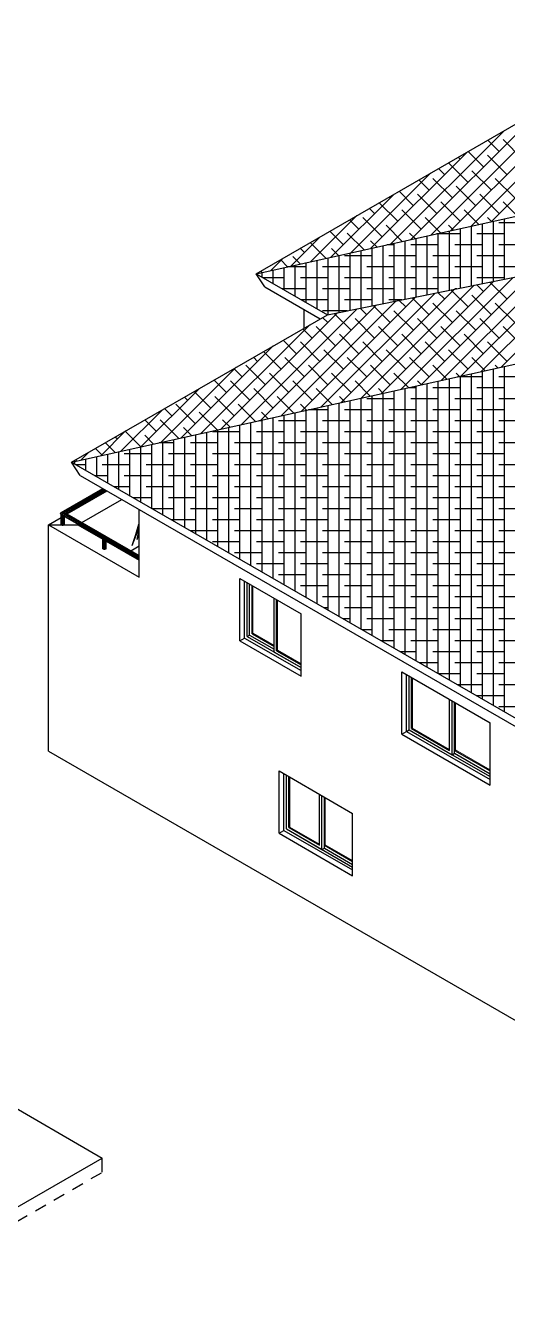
# Model space of a CAD drawing. Header units: millimetres. Extents: x 2491 to 2548.8, y 1338.3 to 1412.1.
# Drawn here: x 2534.65 to 2539.7, y 1347.9 to 1361.34 of the extents above; entities that cross this region are included whole.
import ezdxf

# ---------------------------------------------------------------- set-up
doc = ezdxf.new("R2010")
doc.units = ezdxf.units.MM
doc.linetypes.add('HIDDEN2', pattern=[0.1875, 0.125, -0.0625])
for name, color, linetype, lineweight in [('ARREDI attrezzature - furniture', 175, 'Continuous', 9), ('PROIEZIONI - projections', 145, 'Continuous', 13), ('PROIEZIONI finissime - fine lines', 251, 'Continuous', 9)]:
    doc.layers.add(name, color=color, linetype=linetype, lineweight=lineweight)
doc.layers.add('COPERTURA - roof', color=25, linetype='Continuous')

msp = doc.modelspace()

# ---------------------------------------------------------------- linework, layer by layer
at = {"layer": 'ARREDI attrezzature - furniture', "linetype": 'Continuous', "lineweight": -3}
for p, q in [((2535.808, 1356.002), (2535.84, 1356.111)), ((2535.81, 1355.993), (2535.841, 1356.094)), ((2535.84, 1356.111), (2535.842, 1356.114)), ((2535.841, 1356.094), (2535.84, 1356.111)), ((2535.841, 1356.094), (2535.842, 1356.096)), ((2535.768, 1355.886), (2535.808, 1356.002)), ((2535.768, 1355.886), (2535.81, 1355.993)), ((2535.81, 1355.993), (2535.808, 1356.002)), ((2535.821, 1355.95), (2535.838, 1356.039)), ((2535.821, 1355.95), (2535.842, 1356.014)), ((2535.838, 1356.039), (2535.842, 1356.065)), ((2535.838, 1356.039), (2535.842, 1356.04)), ((2535.828, 1355.741), (2535.829, 1355.747)), ((2535.828, 1355.741), (2535.83, 1355.746)), ((2535.84, 1355.782), (2535.842, 1355.787))]:
    msp.add_line(p, q, dxfattribs=at)
at = {"layer": 'COPERTURA - roof'}
for p, q in [((2539.528, 1359.282), (2541.574, 1361.328)), ((2539.318, 1359.236), (2541.212, 1361.13)), ((2539.108, 1359.189), (2540.826, 1360.907)), ((2538.899, 1359.143), (2540.44, 1360.684)), ((2538.689, 1359.096), (2540.054, 1360.461)), ((2538.479, 1359.05), (2539.667, 1360.238)), ((2539.613, 1360.02), (2539.495, 1360.138)), ((2539.858, 1359.939), (2539.654, 1360.143)), ((2538.27, 1359.003), (2539.281, 1360.015)), ((2539.45, 1359.857), (2539.288, 1360.019)), ((2539.695, 1359.775), (2539.491, 1359.979)), ((2539.042, 1359.775), (2538.978, 1359.84)), ((2539.287, 1359.694), (2539.083, 1359.898)), ((2539.205, 1359.939), (2539.184, 1359.959)), ((2538.06, 1358.957), (2538.895, 1359.792)), ((2538.879, 1359.612), (2538.771, 1359.72)), ((2539.123, 1359.531), (2538.919, 1359.735)), ((2539.531, 1359.612), (2539.327, 1359.816)), ((2539.776, 1359.531), (2539.572, 1359.735)), ((2537.85, 1358.91), (2538.509, 1359.569)), ((2538.715, 1359.449), (2538.564, 1359.601)), ((2538.96, 1359.367), (2538.756, 1359.571)), ((2539.368, 1359.449), (2539.164, 1359.653)), ((2539.613, 1359.367), (2539.409, 1359.571)), ((2538.552, 1359.286), (2538.357, 1359.481)), ((2538.471, 1359.531), (2538.46, 1359.541)), ((2539.205, 1359.286), (2539.001, 1359.49)), ((2539.801, 1359.343), (2539.654, 1359.49)), ((2537.641, 1358.864), (2538.123, 1359.346)), ((2538.144, 1359.204), (2538.046, 1359.302)), ((2538.389, 1359.123), (2538.185, 1359.327)), ((2538.307, 1359.367), (2538.253, 1359.421)), ((2538.797, 1359.204), (2538.593, 1359.408)), ((2538.999, 1359.165), (2538.838, 1359.327)), ((2539.4, 1359.254), (2539.246, 1359.408)), ((2539.534, 1359.283), (2539.491, 1359.327)), ((2539.668, 1358.679), (2539.668, 1359.313)), ((2537.981, 1359.041), (2537.839, 1359.182)), ((2538.198, 1358.987), (2538.022, 1359.163)), ((2538.598, 1359.076), (2538.43, 1359.245)), ((2538.732, 1359.106), (2538.675, 1359.163)), ((2539.133, 1359.195), (2539.083, 1359.245)), ((2539.091, 1358.563), (2539.091, 1359.185)), ((2539.206, 1358.586), (2539.206, 1359.211)), ((2539.322, 1358.609), (2539.322, 1359.236)), ((2539.437, 1358.633), (2539.437, 1359.262)), ((2539.552, 1358.656), (2539.552, 1359.288)), ((2539.899, 1359.271), (2539.61, 1359.271)), ((2537.431, 1358.817), (2537.737, 1359.123)), ((2537.797, 1358.899), (2537.632, 1359.063)), ((2537.736, 1359.123), (2537.736, 1359.123)), ((2538.331, 1359.017), (2538.266, 1359.082)), ((2538.398, 1358.424), (2538.398, 1359.032)), ((2538.514, 1359.04), (2538.436, 1359.04)), ((2538.514, 1358.447), (2538.514, 1359.057)), ((2538.629, 1358.47), (2538.629, 1359.083)), ((2538.975, 1359.04), (2538.687, 1359.04)), ((2538.745, 1358.494), (2538.745, 1359.109)), ((2538.86, 1358.517), (2538.86, 1359.134)), ((2539.206, 1359.156), (2538.957, 1359.156)), ((2538.975, 1358.54), (2538.975, 1359.16)), ((2539.437, 1359.04), (2539.149, 1359.04)), ((2539.668, 1359.156), (2539.379, 1359.156)), ((2539.899, 1359.04), (2539.61, 1359.04)), ((2537.221, 1358.771), (2537.351, 1358.9)), ((2537.53, 1358.839), (2537.45, 1358.918)), ((2537.573, 1358.959), (2537.529, 1359.003)), ((2537.821, 1358.308), (2537.821, 1358.904)), ((2537.93, 1358.928), (2537.858, 1359)), ((2537.937, 1358.331), (2537.937, 1358.93)), ((2538.283, 1358.925), (2537.994, 1358.925)), ((2538.052, 1358.355), (2538.052, 1358.955)), ((2538.168, 1358.378), (2538.168, 1358.981)), ((2538.283, 1358.401), (2538.283, 1359.006)), ((2538.745, 1358.925), (2538.456, 1358.925)), ((2539.206, 1358.925), (2538.918, 1358.925)), ((2539.668, 1358.925), (2539.379, 1358.925)), ((2539.635, 1357.757), (2540.78, 1358.902)), ((2537.129, 1358.75), (2537.115, 1358.764)), ((2537.244, 1358.635), (2537.244, 1358.776)), ((2537.396, 1358.81), (2537.322, 1358.884)), ((2537.36, 1358.568), (2537.36, 1358.802)), ((2537.591, 1358.809), (2537.395, 1358.809)), ((2537.475, 1358.502), (2537.475, 1358.827)), ((2537.591, 1358.435), (2537.591, 1358.853)), ((2537.706, 1358.368), (2537.706, 1358.878)), ((2538.052, 1358.809), (2537.764, 1358.809)), ((2538.514, 1358.809), (2538.225, 1358.809)), ((2538.975, 1358.809), (2538.687, 1358.809)), ((2539.006, 1357.617), (2540.167, 1358.779)), ((2539.437, 1358.809), (2539.149, 1358.809)), ((2539.215, 1357.664), (2540.371, 1358.82)), ((2539.425, 1357.71), (2540.576, 1358.861)), ((2539.899, 1358.809), (2539.61, 1358.809)), ((2537.129, 1358.702), (2537.129, 1358.75)), ((2537.36, 1358.694), (2537.142, 1358.694)), ((2537.821, 1358.694), (2537.533, 1358.694)), ((2538.283, 1358.694), (2537.994, 1358.694)), ((2538.376, 1357.478), (2539.555, 1358.656)), ((2538.745, 1358.694), (2538.456, 1358.694)), ((2538.586, 1357.524), (2539.759, 1358.697)), ((2538.796, 1357.571), (2539.963, 1358.738)), ((2539.206, 1358.694), (2538.918, 1358.694)), ((2539.668, 1358.694), (2539.379, 1358.694)), ((2539.695, 1358.47), (2539.516, 1358.648)), ((2537.591, 1358.579), (2537.342, 1358.579)), ((2537.538, 1357.292), (2538.738, 1358.492)), ((2537.747, 1357.339), (2538.942, 1358.533)), ((2538.052, 1358.579), (2537.764, 1358.579)), ((2537.957, 1357.385), (2539.146, 1358.574)), ((2538.167, 1357.432), (2539.35, 1358.615)), ((2538.514, 1358.579), (2538.225, 1358.579)), ((2538.975, 1358.579), (2538.687, 1358.579)), ((2539.042, 1358.47), (2538.972, 1358.539)), ((2539.287, 1358.388), (2539.108, 1358.567)), ((2539.168, 1358.579), (2539.149, 1358.579)), ((2539.531, 1358.306), (2539.327, 1358.51)), ((2539.45, 1358.551), (2539.38, 1358.621)), ((2536.909, 1357.153), (2538.125, 1358.369)), ((2537.118, 1357.199), (2538.329, 1358.41)), ((2537.328, 1357.246), (2538.534, 1358.451)), ((2537.821, 1358.463), (2537.542, 1358.463)), ((2538.283, 1358.463), (2537.994, 1358.463)), ((2538.226, 1358.306), (2538.157, 1358.376)), ((2538.471, 1358.225), (2538.293, 1358.403)), ((2538.593, 1358.463), (2538.456, 1358.463)), ((2538.634, 1358.388), (2538.564, 1358.457)), ((2538.879, 1358.306), (2538.7, 1358.485)), ((2539.123, 1358.225), (2538.919, 1358.429)), ((2539.776, 1358.225), (2539.572, 1358.429)), ((2536.699, 1357.106), (2537.921, 1358.328)), ((2538.019, 1358.348), (2537.764, 1358.348)), ((2537.818, 1358.225), (2537.764, 1358.278)), ((2538.062, 1358.143), (2537.885, 1358.321)), ((2538.307, 1358.062), (2538.103, 1358.266)), ((2538.715, 1358.143), (2538.511, 1358.347)), ((2538.96, 1358.062), (2538.756, 1358.266)), ((2539.368, 1358.143), (2539.164, 1358.347)), ((2539.613, 1358.062), (2539.409, 1358.266)), ((2536.489, 1357.06), (2537.631, 1358.201)), ((2537.654, 1358.062), (2537.557, 1358.159)), ((2537.899, 1357.98), (2537.695, 1358.184)), ((2538.144, 1357.898), (2537.94, 1358.102)), ((2538.552, 1357.98), (2538.348, 1358.184)), ((2538.797, 1357.898), (2538.593, 1358.102)), ((2539.205, 1357.98), (2539.001, 1358.184)), ((2539.45, 1357.898), (2539.246, 1358.102)), ((2539.858, 1357.98), (2539.654, 1358.184)), ((2536.28, 1357.013), (2537.245, 1357.979)), ((2537.491, 1357.898), (2537.35, 1358.039)), ((2537.736, 1357.817), (2537.532, 1358.021)), ((2538.389, 1357.817), (2538.185, 1358.021)), ((2539.042, 1357.817), (2538.838, 1358.021)), ((2539.695, 1357.817), (2539.491, 1358.021)), ((2537.083, 1357.817), (2537.04, 1357.86)), ((2537.328, 1357.735), (2537.143, 1357.92)), ((2537.573, 1357.654), (2537.369, 1357.858)), ((2537.981, 1357.735), (2537.777, 1357.939)), ((2538.226, 1357.654), (2538.022, 1357.858)), ((2538.634, 1357.735), (2538.43, 1357.939)), ((2538.879, 1357.654), (2538.675, 1357.858)), ((2539.287, 1357.735), (2539.083, 1357.939)), ((2539.466, 1357.719), (2539.327, 1357.858)), ((2536.07, 1356.967), (2536.859, 1357.756)), ((2536.92, 1357.654), (2536.833, 1357.741)), ((2537.165, 1357.572), (2536.961, 1357.776)), ((2537.41, 1357.49), (2537.206, 1357.694)), ((2537.818, 1357.572), (2537.614, 1357.776)), ((2538.062, 1357.49), (2537.858, 1357.694)), ((2538.471, 1357.572), (2538.266, 1357.776)), ((2538.664, 1357.542), (2538.511, 1357.694)), ((2539.065, 1357.631), (2538.919, 1357.776)), ((2539.198, 1357.66), (2539.164, 1357.694)), ((2539.322, 1354.341), (2539.322, 1357.687)), ((2539.437, 1354.274), (2539.437, 1357.713)), ((2539.552, 1354.207), (2539.552, 1357.739)), ((2539.599, 1357.749), (2539.572, 1357.776)), ((2539.668, 1354.141), (2539.668, 1357.764)), ((2536.757, 1357.49), (2536.626, 1357.621)), ((2537.002, 1357.409), (2536.798, 1357.613)), ((2537.654, 1357.409), (2537.45, 1357.613)), ((2538.263, 1357.453), (2538.103, 1357.613)), ((2538.745, 1354.674), (2538.745, 1357.56)), ((2538.798, 1357.571), (2538.756, 1357.613)), ((2538.86, 1354.607), (2538.86, 1357.585)), ((2538.975, 1354.541), (2538.975, 1357.611)), ((2539.091, 1354.474), (2539.091, 1357.636)), ((2539.437, 1357.655), (2539.177, 1357.655)), ((2539.206, 1354.407), (2539.206, 1357.662)), ((2539.899, 1357.655), (2539.61, 1357.655)), ((2535.86, 1356.92), (2536.473, 1357.533)), ((2536.349, 1357.409), (2536.316, 1357.442)), ((2536.594, 1357.327), (2536.419, 1357.502)), ((2536.838, 1357.246), (2536.634, 1357.45)), ((2537.246, 1357.327), (2537.042, 1357.531)), ((2537.462, 1357.275), (2537.287, 1357.45)), ((2537.862, 1357.364), (2537.695, 1357.531)), ((2537.996, 1357.394), (2537.94, 1357.45)), ((2538.168, 1355.007), (2538.168, 1357.432)), ((2538.514, 1357.425), (2538.225, 1357.425)), ((2538.283, 1354.94), (2538.283, 1357.457)), ((2538.397, 1357.482), (2538.348, 1357.531)), ((2538.398, 1354.874), (2538.398, 1357.483)), ((2538.514, 1354.807), (2538.514, 1357.508)), ((2538.629, 1354.741), (2538.629, 1357.534)), ((2538.745, 1357.54), (2538.656, 1357.54)), ((2538.975, 1357.425), (2538.687, 1357.425)), ((2539.206, 1357.54), (2538.918, 1357.54)), ((2539.437, 1357.425), (2539.149, 1357.425)), ((2539.668, 1357.54), (2539.379, 1357.54)), ((2539.899, 1357.425), (2539.61, 1357.425)), ((2535.651, 1356.874), (2536.086, 1357.31)), ((2536.186, 1357.246), (2536.109, 1357.322)), ((2536.43, 1357.164), (2536.226, 1357.368)), ((2536.66, 1357.098), (2536.471, 1357.286)), ((2537.061, 1357.186), (2536.879, 1357.368)), ((2537.194, 1357.216), (2537.124, 1357.286)), ((2537.595, 1357.305), (2537.532, 1357.368)), ((2537.591, 1355.34), (2537.591, 1357.304)), ((2537.821, 1357.309), (2537.615, 1357.309)), ((2537.706, 1355.274), (2537.706, 1357.329)), ((2537.821, 1355.207), (2537.821, 1357.355)), ((2537.937, 1355.14), (2537.937, 1357.381)), ((2538.283, 1357.309), (2537.994, 1357.309)), ((2538.052, 1355.074), (2538.052, 1357.406)), ((2538.745, 1357.309), (2538.456, 1357.309)), ((2539.206, 1357.309), (2538.918, 1357.309)), ((2539.668, 1357.309), (2539.379, 1357.309)), ((2536.022, 1357.082), (2535.902, 1357.203)), ((2536.259, 1357.009), (2536.063, 1357.205)), ((2536.794, 1357.127), (2536.716, 1357.205)), ((2536.898, 1355.74), (2536.898, 1357.15)), ((2537.013, 1355.673), (2537.013, 1357.176)), ((2537.129, 1357.194), (2537.094, 1357.194)), ((2537.129, 1355.607), (2537.129, 1357.201)), ((2537.244, 1355.54), (2537.244, 1357.227)), ((2537.591, 1357.194), (2537.302, 1357.194)), ((2537.36, 1355.473), (2537.36, 1357.253)), ((2537.475, 1355.407), (2537.475, 1357.278)), ((2538.052, 1357.194), (2537.764, 1357.194)), ((2538.514, 1357.194), (2538.225, 1357.194)), ((2538.975, 1357.194), (2538.687, 1357.194)), ((2539.437, 1357.194), (2539.149, 1357.194)), ((2539.899, 1357.194), (2539.61, 1357.194)), ((2535.441, 1356.827), (2535.7, 1357.087)), ((2535.614, 1357.001), (2535.591, 1357.024)), ((2535.858, 1356.92), (2535.695, 1357.084)), ((2535.992, 1356.95), (2535.9, 1357.042)), ((2536.393, 1357.038), (2536.308, 1357.123)), ((2536.321, 1356.073), (2536.321, 1357.022)), ((2536.436, 1356.006), (2536.436, 1357.048)), ((2536.552, 1355.94), (2536.552, 1357.074)), ((2536.898, 1357.078), (2536.61, 1357.078)), ((2536.667, 1355.873), (2536.667, 1357.099)), ((2536.783, 1355.807), (2536.783, 1357.125)), ((2537.36, 1357.078), (2537.071, 1357.078)), ((2537.821, 1357.078), (2537.533, 1357.078)), ((2538.283, 1357.078), (2537.994, 1357.078)), ((2538.745, 1357.078), (2538.456, 1357.078)), ((2539.206, 1357.078), (2538.918, 1357.078)), ((2539.668, 1357.078), (2539.379, 1357.078)), ((2535.451, 1356.838), (2535.384, 1356.904)), ((2535.591, 1356.861), (2535.492, 1356.96)), ((2535.744, 1356.406), (2535.744, 1356.895)), ((2535.859, 1356.34), (2535.859, 1356.92)), ((2535.975, 1356.273), (2535.975, 1356.946)), ((2536.206, 1356.963), (2536.052, 1356.963)), ((2536.09, 1356.206), (2536.09, 1356.971)), ((2536.206, 1356.14), (2536.206, 1356.997)), ((2536.667, 1356.963), (2536.379, 1356.963)), ((2537.129, 1356.963), (2536.84, 1356.963)), ((2537.591, 1356.963), (2537.302, 1356.963)), ((2538.052, 1356.963), (2537.764, 1356.963)), ((2538.514, 1356.963), (2538.225, 1356.963)), ((2538.975, 1356.963), (2538.687, 1356.963)), ((2539.437, 1356.963), (2539.149, 1356.963)), ((2539.899, 1356.963), (2539.61, 1356.963)), ((2535.167, 1356.739), (2535.167, 1356.767)), ((2535.19, 1356.772), (2535.177, 1356.785)), ((2535.231, 1356.781), (2535.314, 1356.864)), ((2535.282, 1356.673), (2535.282, 1356.792)), ((2535.398, 1356.606), (2535.398, 1356.818)), ((2535.513, 1356.54), (2535.513, 1356.843)), ((2535.629, 1356.473), (2535.629, 1356.869)), ((2535.975, 1356.848), (2535.686, 1356.848)), ((2536.436, 1356.848), (2536.148, 1356.848)), ((2536.898, 1356.848), (2536.61, 1356.848)), ((2537.36, 1356.848), (2537.071, 1356.848)), ((2537.821, 1356.848), (2537.533, 1356.848)), ((2538.283, 1356.848), (2537.994, 1356.848)), ((2538.745, 1356.848), (2538.456, 1356.848)), ((2539.206, 1356.848), (2538.918, 1356.848)), ((2539.668, 1356.848), (2539.379, 1356.848)), ((2535.282, 1356.732), (2535.18, 1356.732)), ((2535.513, 1356.617), (2535.38, 1356.617)), ((2535.744, 1356.732), (2535.455, 1356.732)), ((2535.975, 1356.617), (2535.686, 1356.617)), ((2536.206, 1356.732), (2535.917, 1356.732)), ((2536.436, 1356.617), (2536.148, 1356.617)), ((2536.667, 1356.732), (2536.379, 1356.732)), ((2536.898, 1356.617), (2536.61, 1356.617)), ((2537.129, 1356.732), (2536.84, 1356.732)), ((2537.36, 1356.617), (2537.071, 1356.617)), ((2537.591, 1356.732), (2537.302, 1356.732)), ((2537.821, 1356.617), (2537.533, 1356.617)), ((2538.052, 1356.732), (2537.764, 1356.732)), ((2538.283, 1356.617), (2537.994, 1356.617)), ((2538.514, 1356.732), (2538.225, 1356.732)), ((2538.745, 1356.617), (2538.456, 1356.617)), ((2538.975, 1356.732), (2538.687, 1356.732)), ((2539.206, 1356.617), (2538.918, 1356.617)), ((2539.437, 1356.732), (2539.149, 1356.732)), ((2539.668, 1356.617), (2539.379, 1356.617)), ((2539.899, 1356.732), (2539.61, 1356.732)), ((2535.744, 1356.501), (2535.579, 1356.501)), ((2536.206, 1356.501), (2535.917, 1356.501)), ((2536.667, 1356.501), (2536.379, 1356.501)), ((2537.129, 1356.501), (2536.84, 1356.501)), ((2537.591, 1356.501), (2537.302, 1356.501)), ((2538.052, 1356.501), (2537.764, 1356.501)), ((2538.514, 1356.501), (2538.225, 1356.501)), ((2538.975, 1356.501), (2538.687, 1356.501)), ((2539.437, 1356.501), (2539.149, 1356.501)), ((2539.899, 1356.501), (2539.61, 1356.501)), ((2535.975, 1356.386), (2535.779, 1356.386)), ((2536.436, 1356.386), (2536.148, 1356.386)), ((2536.898, 1356.386), (2536.61, 1356.386)), ((2537.36, 1356.386), (2537.071, 1356.386)), ((2537.821, 1356.386), (2537.533, 1356.386)), ((2538.283, 1356.386), (2537.994, 1356.386)), ((2538.745, 1356.386), (2538.456, 1356.386)), ((2539.206, 1356.386), (2538.918, 1356.386)), ((2539.668, 1356.386), (2539.379, 1356.386)), ((2536.206, 1356.27), (2535.979, 1356.27)), ((2536.667, 1356.27), (2536.379, 1356.27)), ((2537.129, 1356.27), (2536.84, 1356.27)), ((2537.591, 1356.27), (2537.302, 1356.27)), ((2538.052, 1356.27), (2537.764, 1356.27)), ((2538.514, 1356.27), (2538.225, 1356.27)), ((2538.975, 1356.27), (2538.687, 1356.27)), ((2539.437, 1356.27), (2539.149, 1356.27)), ((2539.899, 1356.27), (2539.61, 1356.27)), ((2536.436, 1356.155), (2536.179, 1356.155)), ((2536.898, 1356.155), (2536.61, 1356.155)), ((2537.36, 1356.155), (2537.071, 1356.155)), ((2537.821, 1356.155), (2537.533, 1356.155)), ((2538.283, 1356.155), (2537.994, 1356.155)), ((2538.745, 1356.155), (2538.456, 1356.155)), ((2539.206, 1356.155), (2538.918, 1356.155)), ((2539.668, 1356.155), (2539.379, 1356.155)), ((2536.667, 1356.04), (2536.379, 1356.04)), ((2537.129, 1356.04), (2536.84, 1356.04)), ((2537.591, 1356.04), (2537.302, 1356.04)), ((2538.052, 1356.04), (2537.764, 1356.04)), ((2538.514, 1356.04), (2538.225, 1356.04)), ((2538.975, 1356.04), (2538.687, 1356.04)), ((2539.437, 1356.04), (2539.149, 1356.04)), ((2539.899, 1356.04), (2539.61, 1356.04)), ((2536.898, 1355.924), (2536.61, 1355.924)), ((2537.129, 1355.809), (2536.84, 1355.809)), ((2537.36, 1355.924), (2537.071, 1355.924)), ((2537.591, 1355.809), (2537.302, 1355.809)), ((2537.821, 1355.924), (2537.533, 1355.924)), ((2538.052, 1355.809), (2537.764, 1355.809)), ((2538.283, 1355.924), (2537.994, 1355.924)), ((2538.514, 1355.809), (2538.225, 1355.809)), ((2538.745, 1355.924), (2538.456, 1355.924)), ((2538.975, 1355.809), (2538.687, 1355.809)), ((2539.206, 1355.924), (2538.918, 1355.924)), ((2539.437, 1355.809), (2539.149, 1355.809)), ((2539.668, 1355.924), (2539.379, 1355.924)), ((2539.899, 1355.809), (2539.61, 1355.809)), ((2537.36, 1355.693), (2537.071, 1355.693)), ((2537.821, 1355.693), (2537.533, 1355.693)), ((2538.283, 1355.693), (2537.994, 1355.693)), ((2538.745, 1355.693), (2538.456, 1355.693)), ((2539.206, 1355.693), (2538.918, 1355.693)), ((2539.668, 1355.693), (2539.379, 1355.693)), ((2537.591, 1355.578), (2537.302, 1355.578)), ((2538.052, 1355.578), (2537.764, 1355.578)), ((2538.514, 1355.578), (2538.225, 1355.578)), ((2538.975, 1355.578), (2538.687, 1355.578)), ((2539.437, 1355.578), (2539.149, 1355.578)), ((2539.899, 1355.578), (2539.61, 1355.578)), ((2537.821, 1355.463), (2537.533, 1355.463)), ((2538.283, 1355.463), (2537.994, 1355.463)), ((2538.745, 1355.463), (2538.456, 1355.463)), ((2539.206, 1355.463), (2538.918, 1355.463)), ((2539.668, 1355.463), (2539.379, 1355.463)), ((2537.591, 1355.347), (2537.578, 1355.347)), ((2538.052, 1355.347), (2537.764, 1355.347)), ((2538.514, 1355.347), (2538.225, 1355.347)), ((2538.975, 1355.347), (2538.687, 1355.347)), ((2539.437, 1355.347), (2539.149, 1355.347)), ((2539.899, 1355.347), (2539.61, 1355.347)), ((2537.821, 1355.232), (2537.778, 1355.232)), ((2538.283, 1355.232), (2537.994, 1355.232)), ((2538.745, 1355.232), (2538.456, 1355.232)), ((2539.206, 1355.232), (2538.918, 1355.232)), ((2539.668, 1355.232), (2539.379, 1355.232)), ((2538.052, 1355.116), (2537.978, 1355.116)), ((2538.283, 1355.001), (2538.178, 1355.001)), ((2538.514, 1355.116), (2538.225, 1355.116)), ((2538.745, 1355.001), (2538.456, 1355.001)), ((2538.975, 1355.116), (2538.687, 1355.116)), ((2539.206, 1355.001), (2538.918, 1355.001)), ((2539.437, 1355.116), (2539.149, 1355.116)), ((2539.668, 1355.001), (2539.379, 1355.001)), ((2539.899, 1355.116), (2539.61, 1355.116)), ((2538.514, 1354.886), (2538.378, 1354.886)), ((2538.975, 1354.886), (2538.687, 1354.886)), ((2539.437, 1354.886), (2539.149, 1354.886)), ((2539.899, 1354.886), (2539.61, 1354.886)), ((2538.745, 1354.77), (2538.578, 1354.77)), ((2539.206, 1354.77), (2538.918, 1354.77)), ((2539.668, 1354.77), (2539.379, 1354.77)), ((2538.975, 1354.655), (2538.778, 1354.655)), ((2539.437, 1354.655), (2539.149, 1354.655)), ((2539.899, 1354.655), (2539.61, 1354.655)), ((2539.206, 1354.539), (2538.978, 1354.539)), ((2539.668, 1354.539), (2539.379, 1354.539)), ((2539.437, 1354.424), (2539.177, 1354.424)), ((2539.899, 1354.424), (2539.61, 1354.424)), ((2539.668, 1354.309), (2539.379, 1354.309)), ((2539.899, 1354.193), (2539.61, 1354.193))]:
    msp.add_line(p, q, dxfattribs=at)
at = {"layer": 'PROIEZIONI - projections', "linetype": 'Continuous', "lineweight": -3}
for p, q in [((2537.068, 1358.737), (2541.574, 1361.338)), ((2537.068, 1358.737), (2541.574, 1359.736)), ((2537.813, 1358.307), (2542.44, 1359.235)), ((2537.068, 1358.737), (2537.813, 1358.307)), ((2537.16, 1358.598), (2537.068, 1358.737)), ((2537.16, 1358.598), (2537.739, 1358.264)), ((2537.571, 1358.167), (2537.571, 1358.361)), ((2535.133, 1356.759), (2537.813, 1358.307)), ((2535.133, 1356.759), (2540.031, 1357.845)), ((2535.133, 1356.759), (2540.031, 1353.931)), ((2535.225, 1356.621), (2535.133, 1356.759)), ((2535.225, 1356.621), (2540.031, 1353.846)), ((2535.241, 1356.128), (2535.66, 1356.37)), ((2535.842, 1355.555), (2535.842, 1356.264)), ((2534.891, 1356.104), (2535.024, 1356.18)), ((2534.891, 1353.729), (2534.891, 1356.104)), ((2534.891, 1356.104), (2535.024, 1356.104)), ((2534.891, 1356.104), (2535.842, 1355.555)), ((2535.06, 1356.104), (2535.199, 1356.104)), ((2535.199, 1356.104), (2535.205, 1356.107)), ((2535.199, 1356.104), (2535.461, 1355.952)), ((2535.498, 1355.931), (2535.842, 1355.733)), ((2535.713, 1355.807), (2535.719, 1355.81)), ((2535.755, 1355.831), (2535.842, 1355.881)), ((2536.896, 1354.887), (2536.896, 1355.54)), ((2536.896, 1355.54), (2537.538, 1355.169)), ((2537.538, 1354.516), (2537.538, 1355.169)), ((2536.896, 1354.887), (2536.947, 1354.916)), ((2536.896, 1354.887), (2537.538, 1354.516)), ((2538.592, 1353.907), (2538.592, 1354.56)), ((2538.592, 1354.56), (2539.517, 1354.026)), ((2538.592, 1353.907), (2538.643, 1353.937)), ((2539.517, 1353.373), (2539.517, 1354.026)), ((2538.592, 1353.907), (2539.517, 1353.373)), ((2534.891, 1353.729), (2540.031, 1350.761)), ((2537.307, 1352.869), (2537.307, 1353.522)), ((2537.307, 1353.522), (2538.078, 1353.076)), ((2538.078, 1352.423), (2538.078, 1353.076)), ((2537.307, 1352.869), (2537.358, 1352.898)), ((2537.307, 1352.869), (2538.078, 1352.423))]:
    msp.add_line(p, q, dxfattribs=at)
at = {"layer": 'PROIEZIONI finissime - fine lines', "linetype": 'Continuous', "lineweight": -3}
for p, q in [((2535.024, 1356.233), (2535.46, 1356.485)), ((2535.042, 1356.237), (2535.466, 1356.482)), ((2535.06, 1356.233), (2535.478, 1356.474)), ((2535.073, 1356.225), (2535.491, 1356.467)), ((2535.078, 1356.222), (2535.497, 1356.464)), ((2535.087, 1356.217), (2535.506, 1356.459)), ((2535.016, 1356.222), (2535.024, 1356.233)), ((2535.016, 1356.222), (2535.029, 1356.215)), ((2535.024, 1356.212), (2535.016, 1356.222)), ((2535.024, 1356.233), (2535.042, 1356.237)), ((2535.024, 1356.233), (2535.842, 1355.76)), ((2535.024, 1356.103), (2535.024, 1356.212)), ((2535.029, 1356.096), (2535.029, 1356.215)), ((2535.029, 1356.215), (2535.467, 1355.962)), ((2535.042, 1356.237), (2535.06, 1356.233)), ((2535.042, 1356.237), (2535.842, 1355.775)), ((2535.06, 1356.233), (2535.842, 1355.781)), ((2535.042, 1356.093), (2535.042, 1356.201)), ((2535.042, 1356.201), (2535.461, 1355.959)), ((2535.055, 1356.096), (2535.055, 1356.194)), ((2535.06, 1356.103), (2535.06, 1356.191)), ((2535.461, 1355.851), (2535.461, 1355.959)), ((2535.467, 1355.843), (2535.467, 1355.962)), ((2535.467, 1355.962), (2535.842, 1355.745)), ((2535.479, 1355.84), (2535.479, 1355.948)), ((2535.479, 1355.948), (2535.842, 1355.739)), ((2535.492, 1355.843), (2535.492, 1355.941)), ((2535.498, 1355.851), (2535.498, 1355.938)), ((2536.947, 1354.916), (2536.947, 1355.51)), ((2536.973, 1354.931), (2536.973, 1355.495)), ((2536.998, 1354.946), (2536.998, 1355.48)), ((2537.024, 1354.961), (2537.024, 1355.465)), ((2537.255, 1354.768), (2537.255, 1355.332)), ((2537.281, 1354.783), (2537.281, 1355.317)), ((2536.947, 1354.916), (2537.538, 1354.575)), ((2536.973, 1354.931), (2536.998, 1354.946)), ((2536.973, 1354.931), (2537.538, 1354.605)), ((2536.998, 1354.946), (2537.255, 1354.798)), ((2537.024, 1354.961), (2537.033, 1354.966)), ((2537.024, 1354.961), (2537.255, 1354.827)), ((2537.255, 1354.768), (2537.538, 1354.605)), ((2537.281, 1354.783), (2537.29, 1354.788)), ((2537.281, 1354.783), (2537.538, 1354.634)), ((2538.643, 1353.967), (2538.643, 1354.531)), ((2538.669, 1353.952), (2538.669, 1354.516)), ((2538.695, 1353.967), (2538.695, 1354.501)), ((2539.093, 1353.737), (2539.093, 1354.271)), ((2539.119, 1353.692), (2539.119, 1354.256)), ((2539.145, 1353.707), (2539.145, 1354.241)), ((2538.643, 1353.937), (2538.643, 1353.967)), ((2538.643, 1353.937), (2538.669, 1353.952)), ((2538.643, 1353.937), (2539.517, 1353.432)), ((2538.669, 1353.952), (2539.119, 1353.692)), ((2538.695, 1353.967), (2538.704, 1353.972)), ((2538.695, 1353.967), (2539.093, 1353.737)), ((2539.119, 1353.692), (2539.145, 1353.707)), ((2539.119, 1353.692), (2539.517, 1353.462)), ((2539.145, 1353.737), (2539.154, 1353.742)), ((2539.145, 1353.737), (2539.517, 1353.522)), ((2539.145, 1353.707), (2539.517, 1353.492)), ((2537.358, 1352.928), (2537.358, 1353.492)), ((2537.384, 1352.943), (2537.384, 1353.477)), ((2537.41, 1352.928), (2537.41, 1353.462)), ((2537.731, 1352.742), (2537.731, 1353.277)), ((2537.757, 1352.698), (2537.757, 1353.262)), ((2537.782, 1352.742), (2537.782, 1353.247)), ((2537.358, 1352.898), (2537.358, 1352.928)), ((2537.358, 1352.898), (2538.078, 1352.483)), ((2537.384, 1352.913), (2537.384, 1352.943)), ((2537.384, 1352.913), (2538.078, 1352.512)), ((2537.384, 1352.913), (2537.757, 1352.698)), ((2537.41, 1352.928), (2537.419, 1352.933)), ((2537.41, 1352.928), (2537.731, 1352.742)), ((2537.757, 1352.698), (2537.782, 1352.713)), ((2537.782, 1352.742), (2537.792, 1352.748)), ((2537.782, 1352.713), (2537.782, 1352.742)), ((2537.782, 1352.742), (2538.078, 1352.572)), ((2537.782, 1352.713), (2538.078, 1352.542)), ((2533.913, 1350.352), (2535.456, 1349.461)), ((2533.001, 1348.044), (2535.456, 1349.461)), ((2535.456, 1349.313), (2535.456, 1349.461))]:
    msp.add_line(p, q, dxfattribs=at)
at = {"layer": 'PROIEZIONI finissime - fine lines'}
for p, q in [((2537.033, 1354.966), (2537.033, 1355.46)), ((2537.29, 1354.788), (2537.29, 1355.312)), ((2537.033, 1354.966), (2537.255, 1354.838)), ((2537.29, 1354.788), (2537.538, 1354.645)), ((2538.704, 1353.972), (2538.704, 1354.496)), ((2539.154, 1353.742), (2539.154, 1354.236)), ((2538.704, 1353.972), (2539.093, 1353.747)), ((2539.154, 1353.742), (2539.517, 1353.532)), ((2537.419, 1352.933), (2537.419, 1353.457)), ((2537.792, 1352.748), (2537.792, 1353.242)), ((2537.419, 1352.933), (2537.731, 1352.753)), ((2537.792, 1352.748), (2538.078, 1352.582))]:
    msp.add_line(p, q, dxfattribs=at)
at = {"layer": 'PROIEZIONI finissime - fine lines', "linetype": 'HIDDEN2', "lineweight": -3}
msp.add_line((2533.001, 1347.896), (2535.456, 1349.313), dxfattribs=at)

doc.saveas('drawing.dxf')
